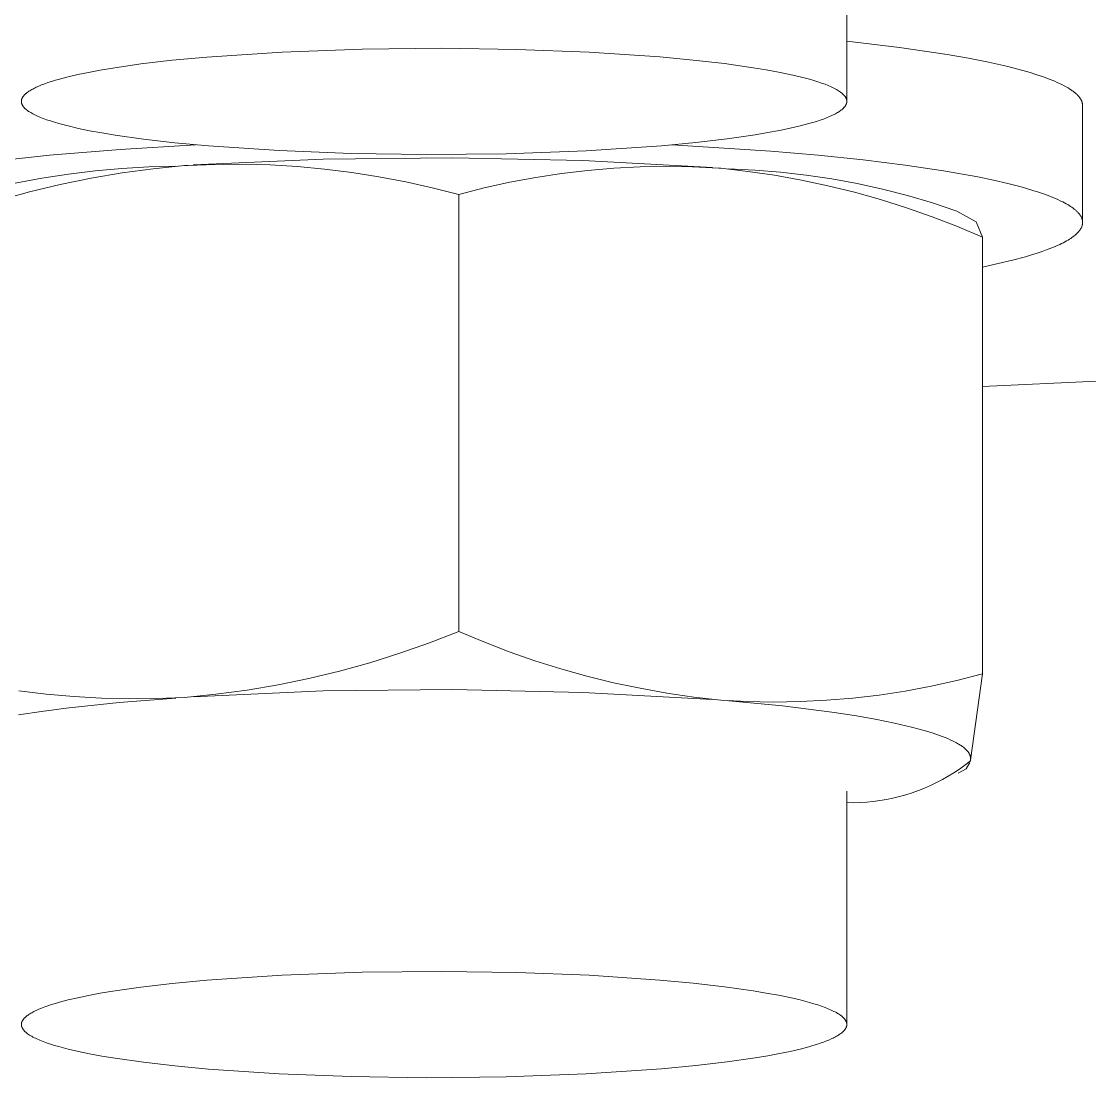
# Model space of a CAD drawing. Header units: millimetres. Extents: x -75 to 3710, y -20 to 2482.
# Drawn here: x 313.55 to 324.42, y 2292.58 to 2303.33 of the extents above; entities that cross this region are included whole.
import ezdxf

# ---------------------------------------------------------------- set-up
doc = ezdxf.new("R2010")
doc.units = ezdxf.units.MM
doc.layers.add('ZANO_R', color=7, linetype='Continuous', lineweight=0)

msp = doc.modelspace()

# ---------------------------------------------------------------- linework, layer by layer
at = {"layer": 'ZANO_R'}
for p, q in [((321.951, 2304.895), (321.951, 2302.521)), ((321.951, 2303.132), (322.489, 2303.068)), ((315.087, 2302.937), (315.437, 2302.97)), ((315.437, 2302.97), (316.204, 2303.021)), ((316.204, 2303.021), (317.019, 2303.051)), ((317.019, 2303.051), (317.83, 2303.059)), ((317.83, 2303.059), (318.593, 2303.048)), ((318.593, 2303.048), (319.328, 2303.02)), ((319.328, 2303.02), (320.048, 2302.971)), ((320.048, 2302.971), (320.389, 2302.939)), ((322.489, 2303.068), (322.973, 2302.996)), ((322.973, 2302.996), (323.191, 2302.957)), ((314.354, 2302.836), (314.483, 2302.858)), ((314.483, 2302.858), (314.768, 2302.899)), ((314.768, 2302.899), (315.087, 2302.937)), ((320.389, 2302.939), (320.707, 2302.903)), ((320.707, 2302.903), (320.998, 2302.861)), ((320.998, 2302.861), (321.131, 2302.839)), ((323.191, 2302.957), (323.393, 2302.917)), ((323.393, 2302.917), (323.576, 2302.876)), ((323.576, 2302.876), (323.741, 2302.833)), ((313.897, 2302.733), (313.938, 2302.745)), ((313.938, 2302.745), (314.027, 2302.768)), ((314.027, 2302.768), (314.126, 2302.792)), ((314.126, 2302.792), (314.235, 2302.814)), ((314.235, 2302.814), (314.354, 2302.836)), ((321.131, 2302.839), (321.256, 2302.816)), ((321.256, 2302.816), (321.371, 2302.793)), ((321.371, 2302.793), (321.476, 2302.768)), ((321.476, 2302.768), (321.571, 2302.743)), ((321.571, 2302.743), (321.615, 2302.73)), ((323.741, 2302.833), (323.816, 2302.811)), ((323.816, 2302.811), (323.886, 2302.789)), ((323.886, 2302.789), (323.952, 2302.767)), ((323.952, 2302.767), (324.012, 2302.745)), ((324.012, 2302.745), (324.067, 2302.723)), ((313.646, 2302.633), (313.656, 2302.639)), ((313.656, 2302.639), (313.667, 2302.644)), ((313.667, 2302.644), (313.678, 2302.65)), ((313.678, 2302.65), (313.69, 2302.656)), ((313.69, 2302.656), (313.702, 2302.662)), ((313.702, 2302.662), (313.729, 2302.674)), ((313.729, 2302.674), (313.757, 2302.686)), ((313.757, 2302.686), (313.789, 2302.698)), ((313.789, 2302.698), (313.822, 2302.71)), ((313.822, 2302.71), (313.858, 2302.721)), ((313.858, 2302.721), (313.897, 2302.733)), ((321.615, 2302.73), (321.656, 2302.718)), ((321.656, 2302.718), (321.694, 2302.705)), ((321.694, 2302.705), (321.73, 2302.692)), ((321.73, 2302.692), (321.763, 2302.679)), ((321.763, 2302.679), (321.793, 2302.665)), ((321.793, 2302.665), (321.807, 2302.659)), ((321.807, 2302.659), (321.82, 2302.652)), ((321.82, 2302.652), (321.833, 2302.646)), ((321.833, 2302.646), (321.845, 2302.639)), ((321.845, 2302.639), (321.857, 2302.632)), ((324.067, 2302.723), (324.093, 2302.711)), ((324.093, 2302.711), (324.117, 2302.7)), ((324.117, 2302.7), (324.141, 2302.689)), ((324.141, 2302.689), (324.163, 2302.678)), ((324.163, 2302.678), (324.183, 2302.666)), ((324.183, 2302.666), (324.203, 2302.655)), ((324.203, 2302.655), (324.221, 2302.644)), ((324.221, 2302.644), (324.238, 2302.632)), ((313.551, 2302.525), (313.552, 2302.529)), ((313.551, 2302.522), (313.551, 2302.525)), ((313.552, 2302.532), (313.553, 2302.535)), ((313.552, 2302.529), (313.552, 2302.532)), ((313.553, 2302.535), (313.554, 2302.538)), ((313.554, 2302.538), (313.555, 2302.541)), ((313.555, 2302.541), (313.556, 2302.544)), ((313.556, 2302.544), (313.557, 2302.548)), ((313.557, 2302.548), (313.559, 2302.551)), ((313.559, 2302.551), (313.56, 2302.554)), ((313.56, 2302.554), (313.562, 2302.557)), ((313.562, 2302.557), (313.564, 2302.56)), ((313.564, 2302.56), (313.566, 2302.563)), ((313.566, 2302.563), (313.568, 2302.566)), ((313.568, 2302.566), (313.57, 2302.569)), ((313.57, 2302.569), (313.572, 2302.573)), ((313.572, 2302.573), (313.575, 2302.576)), ((313.575, 2302.576), (313.577, 2302.579)), ((313.577, 2302.579), (313.58, 2302.582)), ((313.58, 2302.582), (313.583, 2302.585)), ((313.583, 2302.585), (313.586, 2302.588)), ((313.586, 2302.588), (313.589, 2302.591)), ((313.589, 2302.591), (313.592, 2302.594)), ((313.592, 2302.594), (313.596, 2302.597)), ((313.596, 2302.597), (313.599, 2302.6)), ((313.599, 2302.6), (313.603, 2302.603)), ((313.603, 2302.603), (313.611, 2302.609)), ((313.611, 2302.609), (313.619, 2302.615)), ((313.619, 2302.615), (313.627, 2302.621)), ((313.627, 2302.621), (313.636, 2302.627)), ((313.636, 2302.627), (313.646, 2302.633)), ((321.857, 2302.632), (321.867, 2302.626)), ((321.867, 2302.626), (321.877, 2302.619)), ((321.877, 2302.619), (321.887, 2302.613)), ((321.887, 2302.613), (321.891, 2302.609)), ((321.891, 2302.609), (321.896, 2302.606)), ((321.896, 2302.606), (321.9, 2302.603)), ((321.9, 2302.603), (321.904, 2302.599)), ((321.904, 2302.599), (321.907, 2302.596)), ((321.907, 2302.596), (321.911, 2302.593)), ((321.911, 2302.593), (321.915, 2302.59)), ((321.915, 2302.59), (321.918, 2302.586)), ((321.918, 2302.586), (321.921, 2302.583)), ((321.921, 2302.583), (321.924, 2302.58)), ((321.924, 2302.58), (321.927, 2302.576)), ((321.927, 2302.576), (321.93, 2302.573)), ((321.93, 2302.573), (321.932, 2302.57)), ((321.932, 2302.57), (321.934, 2302.567)), ((321.934, 2302.567), (321.937, 2302.563)), ((321.937, 2302.563), (321.939, 2302.56)), ((321.939, 2302.56), (321.941, 2302.557)), ((321.941, 2302.557), (321.942, 2302.553)), ((321.942, 2302.553), (321.944, 2302.55)), ((321.944, 2302.55), (321.945, 2302.547)), ((321.945, 2302.547), (321.947, 2302.544)), ((321.947, 2302.544), (321.948, 2302.54)), ((321.948, 2302.54), (321.949, 2302.537)), ((321.949, 2302.537), (321.949, 2302.534)), ((321.949, 2302.534), (321.95, 2302.531)), ((321.95, 2302.531), (321.951, 2302.527)), ((321.951, 2302.527), (321.951, 2302.524)), ((324.238, 2302.632), (324.246, 2302.627)), ((324.246, 2302.627), (324.254, 2302.621)), ((324.254, 2302.621), (324.262, 2302.616)), ((324.262, 2302.616), (324.269, 2302.61)), ((324.269, 2302.61), (324.275, 2302.604)), ((324.275, 2302.604), (324.282, 2302.599)), ((324.282, 2302.599), (324.288, 2302.593)), ((324.288, 2302.593), (324.294, 2302.587)), ((324.294, 2302.587), (324.3, 2302.582)), ((324.3, 2302.582), (324.305, 2302.576)), ((324.305, 2302.576), (324.31, 2302.57)), ((324.31, 2302.57), (324.315, 2302.565)), ((324.315, 2302.565), (324.319, 2302.559)), ((324.319, 2302.559), (324.323, 2302.554)), ((324.323, 2302.554), (324.325, 2302.551)), ((324.325, 2302.551), (324.327, 2302.548)), ((324.327, 2302.548), (324.329, 2302.545)), ((324.329, 2302.545), (324.331, 2302.542)), ((324.331, 2302.542), (324.333, 2302.54)), ((324.333, 2302.54), (324.334, 2302.537)), ((324.334, 2302.537), (324.336, 2302.534)), ((324.336, 2302.534), (324.337, 2302.531)), ((324.337, 2302.531), (324.338, 2302.528)), ((324.338, 2302.528), (324.34, 2302.526)), ((324.34, 2302.526), (324.341, 2302.523)), ((313.551, 2302.519), (313.551, 2302.522)), ((313.551, 2302.516), (313.551, 2302.519)), ((313.551, 2302.513), (313.551, 2302.516)), ((313.552, 2302.509), (313.551, 2302.513)), ((313.552, 2302.506), (313.552, 2302.509)), ((313.553, 2302.503), (313.552, 2302.506)), ((313.554, 2302.5), (313.553, 2302.503)), ((313.555, 2302.496), (313.554, 2302.5)), ((313.556, 2302.493), (313.555, 2302.496)), ((313.557, 2302.49), (313.556, 2302.493)), ((313.558, 2302.487), (313.557, 2302.49)), ((313.56, 2302.483), (313.558, 2302.487)), ((313.562, 2302.48), (313.56, 2302.483)), ((313.564, 2302.477), (313.562, 2302.48)), ((313.566, 2302.474), (313.564, 2302.477)), ((313.568, 2302.47), (313.566, 2302.474)), ((313.57, 2302.467), (313.568, 2302.47)), ((313.573, 2302.464), (313.57, 2302.467)), ((313.575, 2302.46), (313.573, 2302.464)), ((313.578, 2302.457), (313.575, 2302.46)), ((313.581, 2302.454), (313.578, 2302.457)), ((313.584, 2302.451), (313.581, 2302.454)), ((313.588, 2302.447), (313.584, 2302.451)), ((313.591, 2302.444), (313.588, 2302.447)), ((313.595, 2302.441), (313.591, 2302.444)), ((313.599, 2302.437), (313.595, 2302.441)), ((313.602, 2302.434), (313.599, 2302.437)), ((313.607, 2302.431), (313.602, 2302.434)), ((313.611, 2302.427), (313.607, 2302.431)), ((313.615, 2302.424), (313.611, 2302.427)), ((313.625, 2302.417), (313.615, 2302.424)), ((313.635, 2302.411), (313.625, 2302.417)), ((321.875, 2302.416), (321.866, 2302.41)), ((321.884, 2302.422), (321.875, 2302.416)), ((321.892, 2302.428), (321.884, 2302.422)), ((321.899, 2302.434), (321.892, 2302.428)), ((321.903, 2302.437), (321.899, 2302.434)), ((321.906, 2302.44), (321.903, 2302.437)), ((321.91, 2302.443), (321.906, 2302.44)), ((321.913, 2302.446), (321.91, 2302.443)), ((321.916, 2302.449), (321.913, 2302.446)), ((321.919, 2302.452), (321.916, 2302.449)), ((321.922, 2302.455), (321.919, 2302.452)), ((321.925, 2302.458), (321.922, 2302.455)), ((321.927, 2302.461), (321.925, 2302.458)), ((321.93, 2302.464), (321.927, 2302.461)), ((321.932, 2302.467), (321.93, 2302.464)), ((321.935, 2302.47), (321.932, 2302.467)), ((321.937, 2302.473), (321.935, 2302.47)), ((321.939, 2302.477), (321.937, 2302.473)), ((321.94, 2302.48), (321.939, 2302.477)), ((321.942, 2302.483), (321.94, 2302.48)), ((321.944, 2302.486), (321.942, 2302.483)), ((321.945, 2302.489), (321.944, 2302.486)), ((321.946, 2302.492), (321.945, 2302.489)), ((321.947, 2302.495), (321.946, 2302.492)), ((321.948, 2302.499), (321.947, 2302.495)), ((321.949, 2302.502), (321.948, 2302.499)), ((321.95, 2302.505), (321.949, 2302.502)), ((321.951, 2302.511), (321.95, 2302.508)), ((321.95, 2302.508), (321.95, 2302.505)), ((321.951, 2302.524), (321.951, 2302.521)), ((321.951, 2302.521), (321.951, 2302.518)), ((321.951, 2302.518), (321.951, 2302.515)), ((321.951, 2302.515), (321.951, 2302.511)), ((324.341, 2302.523), (324.342, 2302.52)), ((324.342, 2302.52), (324.343, 2302.517)), ((324.343, 2302.517), (324.344, 2302.515)), ((324.344, 2302.515), (324.345, 2302.512)), ((324.345, 2302.512), (324.346, 2302.509)), ((324.346, 2302.509), (324.347, 2302.506)), ((324.347, 2302.506), (324.348, 2302.503)), ((324.348, 2302.503), (324.348, 2302.501)), ((324.348, 2302.501), (324.349, 2302.498)), ((324.349, 2302.498), (324.349, 2302.495)), ((324.349, 2302.495), (324.35, 2302.492)), ((324.35, 2302.492), (324.35, 2302.49)), ((324.35, 2302.49), (324.351, 2302.487)), ((324.351, 2302.487), (324.351, 2302.484)), ((324.351, 2302.484), (324.351, 2302.481)), ((324.351, 2302.481), (324.351, 2302.479)), ((324.351, 2302.479), (324.351, 2302.476)), ((324.351, 2302.476), (324.351, 2301.29)), ((313.646, 2302.404), (313.635, 2302.411)), ((313.657, 2302.398), (313.646, 2302.404)), ((313.669, 2302.391), (313.657, 2302.398)), ((313.682, 2302.384), (313.669, 2302.391)), ((313.695, 2302.378), (313.682, 2302.384)), ((313.709, 2302.371), (313.695, 2302.378)), ((313.74, 2302.358), (313.709, 2302.371)), ((313.773, 2302.345), (313.74, 2302.358)), ((313.808, 2302.332), (313.773, 2302.345)), ((313.846, 2302.319), (313.808, 2302.332)), ((313.887, 2302.306), (313.846, 2302.319)), ((321.644, 2302.315), (321.606, 2302.303)), ((321.68, 2302.327), (321.644, 2302.315)), ((321.714, 2302.339), (321.68, 2302.327)), ((321.745, 2302.351), (321.714, 2302.339)), ((321.774, 2302.363), (321.745, 2302.351)), ((321.8, 2302.375), (321.774, 2302.363)), ((321.812, 2302.381), (321.8, 2302.375)), ((321.824, 2302.386), (321.812, 2302.381)), ((321.835, 2302.392), (321.824, 2302.386)), ((321.846, 2302.398), (321.835, 2302.392)), ((321.856, 2302.404), (321.846, 2302.398)), ((321.866, 2302.41), (321.856, 2302.404)), ((313.931, 2302.294), (313.887, 2302.306)), ((314.026, 2302.269), (313.931, 2302.294)), ((314.131, 2302.244), (314.026, 2302.269)), ((314.246, 2302.22), (314.131, 2302.244)), ((314.371, 2302.197), (314.246, 2302.22)), ((321.148, 2302.2), (321.02, 2302.179)), ((321.267, 2302.222), (321.148, 2302.2)), ((321.376, 2302.245), (321.267, 2302.222)), ((321.475, 2302.268), (321.376, 2302.245)), ((321.565, 2302.292), (321.475, 2302.268)), ((321.606, 2302.303), (321.565, 2302.292)), ((314.504, 2302.175), (314.371, 2302.197)), ((314.795, 2302.134), (314.504, 2302.175)), ((315.113, 2302.097), (314.795, 2302.134)), ((315.454, 2302.066), (315.113, 2302.097)), ((320.415, 2302.1), (320.065, 2302.067)), ((320.734, 2302.138), (320.415, 2302.1)), ((321.02, 2302.179), (320.734, 2302.138)), ((313.839, 2301.971), (314.558, 2302.03)), ((314.558, 2302.03), (315.327, 2302.077)), ((316.175, 2302.017), (315.454, 2302.066)), ((316.909, 2301.988), (316.175, 2302.017)), ((317.672, 2301.978), (316.909, 2301.988)), ((318.483, 2301.986), (317.672, 2301.978)), ((319.298, 2302.015), (318.483, 2301.986)), ((320.065, 2302.067), (319.298, 2302.015)), ((320.175, 2302.077), (321.178, 2302.012)), ((321.178, 2302.012), (321.659, 2301.971)), ((313.187, 2301.9), (313.839, 2301.971)), ((315.247, 2301.867), (315.525, 2301.877)), ((316.621, 2301.93), (315.301, 2301.871)), ((315.525, 2301.877), (315.804, 2301.878)), ((315.804, 2301.878), (316.082, 2301.871)), ((317.943, 2301.945), (316.621, 2301.93)), ((319.264, 2301.917), (317.943, 2301.945)), ((320.583, 2301.844), (319.264, 2301.917)), ((321.659, 2301.971), (322.116, 2301.924)), ((322.116, 2301.924), (322.544, 2301.87)), ((314.03, 2301.778), (313.759, 2301.736)), ((314.302, 2301.811), (314.03, 2301.778)), ((314.26, 2301.737), (314.576, 2301.791)), ((314.575, 2301.835), (314.302, 2301.811)), ((314.849, 2301.851), (314.575, 2301.835)), ((314.576, 2301.791), (314.893, 2301.833)), ((315.123, 2301.859), (314.849, 2301.851)), ((314.893, 2301.833), (315.212, 2301.865)), ((315.212, 2301.865), (315.247, 2301.867)), ((316.082, 2301.871), (316.36, 2301.854)), ((316.36, 2301.854), (316.637, 2301.828)), ((316.637, 2301.828), (316.913, 2301.794)), ((316.913, 2301.794), (317.188, 2301.751)), ((319.049, 2301.784), (318.785, 2301.744)), ((319.315, 2301.816), (319.049, 2301.784)), ((319.581, 2301.838), (319.315, 2301.816)), ((319.848, 2301.852), (319.581, 2301.838)), ((320.115, 2301.856), (319.848, 2301.852)), ((320.382, 2301.852), (320.115, 2301.856)), ((320.649, 2301.838), (320.382, 2301.852)), ((320.668, 2301.837), (320.649, 2301.838)), ((320.943, 2301.806), (320.668, 2301.837)), ((321.015, 2301.818), (320.752, 2301.83)), ((321.216, 2301.766), (320.943, 2301.806)), ((321.277, 2301.798), (321.015, 2301.818)), ((321.489, 2301.717), (321.216, 2301.766)), ((321.539, 2301.768), (321.277, 2301.798)), ((321.799, 2301.729), (321.539, 2301.768)), ((322.544, 2301.87), (322.936, 2301.812)), ((322.936, 2301.812), (323.286, 2301.749)), ((313.759, 2301.736), (313.489, 2301.686)), ((313.635, 2301.598), (313.947, 2301.673)), ((313.947, 2301.673), (314.26, 2301.737)), ((317.188, 2301.751), (317.462, 2301.7)), ((317.462, 2301.7), (317.733, 2301.639)), ((318.522, 2301.695), (318.262, 2301.637)), ((318.785, 2301.744), (318.522, 2301.695)), ((321.759, 2301.659), (321.489, 2301.717)), ((322.028, 2301.593), (321.759, 2301.659)), ((322.058, 2301.681), (321.799, 2301.729)), ((322.315, 2301.624), (322.058, 2301.681)), ((323.286, 2301.749), (323.444, 2301.716)), ((323.444, 2301.716), (323.59, 2301.682)), ((323.59, 2301.682), (323.724, 2301.648)), ((313.327, 2301.512), (313.635, 2301.598)), ((317.733, 2301.639), (318.003, 2301.57)), ((318.262, 2301.637), (318.003, 2301.57)), ((318.003, 2301.57), (318.003, 2297.123)), ((322.295, 2301.519), (322.028, 2301.593)), ((322.569, 2301.559), (322.315, 2301.624)), ((322.822, 2301.484), (322.569, 2301.559)), ((323.724, 2301.648), (323.845, 2301.612)), ((323.845, 2301.612), (323.901, 2301.595)), ((323.901, 2301.595), (323.953, 2301.577)), ((323.953, 2301.577), (324.002, 2301.559)), ((324.002, 2301.559), (324.048, 2301.541)), ((322.559, 2301.436), (322.295, 2301.519)), ((323.071, 2301.401), (322.822, 2301.484)), ((324.048, 2301.541), (324.091, 2301.522)), ((324.091, 2301.522), (324.13, 2301.504)), ((324.13, 2301.504), (324.148, 2301.495)), ((324.148, 2301.495), (324.166, 2301.486)), ((324.166, 2301.486), (324.183, 2301.477)), ((324.183, 2301.477), (324.199, 2301.468)), ((324.199, 2301.468), (324.214, 2301.458)), ((324.214, 2301.458), (324.228, 2301.449)), ((324.228, 2301.449), (324.242, 2301.44)), ((324.242, 2301.44), (324.254, 2301.431)), ((322.82, 2301.344), (322.559, 2301.436)), ((323.078, 2301.244), (322.82, 2301.344)), ((323.266, 2301.292), (323.071, 2301.401)), ((324.254, 2301.431), (324.266, 2301.422)), ((324.266, 2301.422), (324.272, 2301.417)), ((324.272, 2301.417), (324.277, 2301.413)), ((324.277, 2301.413), (324.282, 2301.408)), ((324.282, 2301.408), (324.288, 2301.404)), ((324.288, 2301.404), (324.292, 2301.399)), ((324.292, 2301.399), (324.297, 2301.394)), ((324.297, 2301.394), (324.302, 2301.39)), ((324.302, 2301.39), (324.306, 2301.385)), ((324.306, 2301.385), (324.31, 2301.381)), ((324.31, 2301.381), (324.314, 2301.376)), ((324.314, 2301.376), (324.317, 2301.372)), ((324.317, 2301.372), (324.321, 2301.367)), ((324.321, 2301.367), (324.324, 2301.363)), ((324.324, 2301.363), (324.327, 2301.358)), ((324.327, 2301.358), (324.33, 2301.354)), ((324.33, 2301.354), (324.333, 2301.349)), ((324.333, 2301.349), (324.335, 2301.345)), ((324.335, 2301.345), (324.338, 2301.34)), ((324.338, 2301.34), (324.34, 2301.335)), ((324.34, 2301.335), (324.342, 2301.331)), ((324.342, 2301.331), (324.344, 2301.326)), ((323.333, 2301.137), (323.078, 2301.244)), ((323.333, 2301.137), (323.266, 2301.292)), ((324.331, 2301.22), (324.329, 2301.216)), ((324.334, 2301.225), (324.331, 2301.22)), ((324.336, 2301.229), (324.334, 2301.225)), ((324.338, 2301.233), (324.336, 2301.229)), ((324.34, 2301.238), (324.338, 2301.233)), ((324.342, 2301.242), (324.34, 2301.238)), ((324.344, 2301.246), (324.342, 2301.242)), ((324.344, 2301.326), (324.345, 2301.322)), ((324.345, 2301.251), (324.344, 2301.246)), ((324.345, 2301.322), (324.347, 2301.317)), ((324.347, 2301.255), (324.345, 2301.251)), ((324.347, 2301.317), (324.348, 2301.313)), ((324.348, 2301.26), (324.347, 2301.255)), ((324.348, 2301.313), (324.349, 2301.309)), ((324.349, 2301.264), (324.348, 2301.26)), ((324.349, 2301.309), (324.35, 2301.304)), ((324.35, 2301.268), (324.349, 2301.264)), ((324.35, 2301.304), (324.35, 2301.3)), ((324.35, 2301.3), (324.351, 2301.295)), ((324.351, 2301.277), (324.35, 2301.273)), ((324.35, 2301.273), (324.35, 2301.268)), ((324.351, 2301.295), (324.351, 2301.291)), ((324.351, 2301.291), (324.351, 2301.286)), ((324.351, 2301.286), (324.351, 2301.282)), ((324.351, 2301.282), (324.351, 2301.277)), ((323.333, 2296.689), (323.333, 2301.137)), ((324.217, 2301.116), (324.203, 2301.107)), ((324.23, 2301.124), (324.217, 2301.116)), ((324.242, 2301.132), (324.23, 2301.124)), ((324.253, 2301.14), (324.242, 2301.132)), ((324.264, 2301.148), (324.253, 2301.14)), ((324.274, 2301.157), (324.264, 2301.148)), ((324.284, 2301.165), (324.274, 2301.157)), ((324.289, 2301.169), (324.284, 2301.165)), ((324.293, 2301.173), (324.289, 2301.169)), ((324.297, 2301.178), (324.293, 2301.173)), ((324.301, 2301.182), (324.297, 2301.178)), ((324.305, 2301.186), (324.301, 2301.182)), ((324.309, 2301.19), (324.305, 2301.186)), ((324.313, 2301.195), (324.309, 2301.19)), ((324.316, 2301.199), (324.313, 2301.195)), ((324.32, 2301.203), (324.316, 2301.199)), ((324.323, 2301.207), (324.32, 2301.203)), ((324.326, 2301.212), (324.323, 2301.207)), ((324.329, 2301.216), (324.326, 2301.212)), ((323.99, 2301.009), (323.94, 2300.991)), ((324.036, 2301.026), (323.99, 2301.009)), ((324.079, 2301.044), (324.036, 2301.026)), ((324.118, 2301.062), (324.079, 2301.044)), ((324.137, 2301.071), (324.118, 2301.062)), ((324.155, 2301.08), (324.137, 2301.071)), ((324.171, 2301.089), (324.155, 2301.08)), ((324.188, 2301.098), (324.171, 2301.089)), ((324.203, 2301.107), (324.188, 2301.098)), ((323.639, 2300.902), (323.493, 2300.867)), ((323.77, 2300.937), (323.639, 2300.902)), ((323.83, 2300.955), (323.77, 2300.937)), ((323.887, 2300.973), (323.83, 2300.955)), ((323.94, 2300.991), (323.887, 2300.973)), ((323.493, 2300.867), (323.333, 2300.832)), ((324.494, 2299.671), (323.333, 2299.617)), ((318.003, 2297.123), (317.705, 2297.006)), ((318.003, 2297.123), (318.258, 2297.015)), ((317.705, 2297.006), (317.403, 2296.9)), ((318.258, 2297.015), (318.516, 2296.915)), ((317.403, 2296.9), (317.097, 2296.803)), ((318.516, 2296.915), (318.777, 2296.824)), ((317.097, 2296.803), (316.789, 2296.718)), ((318.777, 2296.824), (319.041, 2296.741)), ((316.789, 2296.718), (316.477, 2296.643)), ((319.041, 2296.741), (319.307, 2296.666)), ((319.307, 2296.666), (319.576, 2296.6)), ((323.072, 2296.622), (323.333, 2296.689)), ((323.333, 2296.689), (323.211, 2295.813)), ((316.164, 2296.578), (315.848, 2296.525)), ((316.477, 2296.643), (316.164, 2296.578)), ((319.576, 2296.6), (319.847, 2296.543)), ((322.545, 2296.515), (322.809, 2296.564)), ((322.809, 2296.564), (323.072, 2296.622)), ((313.805, 2296.485), (313.525, 2296.519)), ((314.085, 2296.46), (313.805, 2296.485)), ((314.367, 2296.444), (314.085, 2296.46)), ((314.649, 2296.437), (314.367, 2296.444)), ((315.123, 2296.444), (314.547, 2296.397)), ((314.93, 2296.439), (314.649, 2296.437)), ((315.212, 2296.451), (314.93, 2296.439)), ((315.531, 2296.482), (315.212, 2296.451)), ((316.621, 2296.516), (315.301, 2296.456)), ((315.848, 2296.525), (315.531, 2296.482)), ((317.943, 2296.531), (316.621, 2296.516)), ((319.264, 2296.502), (317.943, 2296.531)), ((320.583, 2296.429), (319.264, 2296.502)), ((319.847, 2296.543), (320.119, 2296.494)), ((320.119, 2296.494), (320.393, 2296.454)), ((320.393, 2296.454), (320.668, 2296.422)), ((321.743, 2296.421), (322.011, 2296.443)), ((322.011, 2296.443), (322.279, 2296.474)), ((322.279, 2296.474), (322.545, 2296.515)), ((314.008, 2296.34), (313.757, 2296.308)), ((314.547, 2296.397), (314.008, 2296.34)), ((320.668, 2296.422), (320.936, 2296.408)), ((321.298, 2296.363), (320.752, 2296.415)), ((320.936, 2296.408), (321.205, 2296.403)), ((321.205, 2296.403), (321.475, 2296.408)), ((321.8, 2296.3), (321.298, 2296.363)), ((321.475, 2296.408), (321.743, 2296.421)), ((313.757, 2296.308), (313.523, 2296.273)), ((322.029, 2296.265), (321.8, 2296.3)), ((322.241, 2296.228), (322.029, 2296.265)), ((322.435, 2296.189), (322.241, 2296.228)), ((322.61, 2296.149), (322.435, 2296.189)), ((322.689, 2296.128), (322.61, 2296.149)), ((322.763, 2296.107), (322.689, 2296.128)), ((322.831, 2296.086), (322.763, 2296.107)), ((322.894, 2296.064), (322.831, 2296.086)), ((322.923, 2296.053), (322.894, 2296.064)), ((322.951, 2296.042), (322.923, 2296.053)), ((322.978, 2296.031), (322.951, 2296.042)), ((323.003, 2296.02), (322.978, 2296.031)), ((323.026, 2296.009), (323.003, 2296.02)), ((323.048, 2295.998), (323.026, 2296.009)), ((323.069, 2295.987), (323.048, 2295.998)), ((323.088, 2295.976), (323.069, 2295.987)), ((323.097, 2295.971), (323.088, 2295.976)), ((323.106, 2295.965), (323.097, 2295.971)), ((323.115, 2295.96), (323.106, 2295.965)), ((323.123, 2295.954), (323.115, 2295.96)), ((323.13, 2295.949), (323.123, 2295.954)), ((323.138, 2295.943), (323.13, 2295.949)), ((323.145, 2295.937), (323.138, 2295.943)), ((323.151, 2295.932), (323.145, 2295.937)), ((323.157, 2295.926), (323.151, 2295.932)), ((323.163, 2295.921), (323.157, 2295.926)), ((323.169, 2295.915), (323.163, 2295.921)), ((323.174, 2295.91), (323.169, 2295.915)), ((323.177, 2295.907), (323.174, 2295.91)), ((323.179, 2295.904), (323.177, 2295.907)), ((323.181, 2295.901), (323.179, 2295.904)), ((323.184, 2295.899), (323.181, 2295.901)), ((323.186, 2295.896), (323.184, 2295.899)), ((323.188, 2295.893), (323.186, 2295.896)), ((323.153, 2295.759), (323.207, 2295.8)), ((323.166, 2295.722), (323.203, 2295.788)), ((323.19, 2295.89), (323.188, 2295.893)), ((323.192, 2295.887), (323.19, 2295.89)), ((323.193, 2295.885), (323.192, 2295.887)), ((323.195, 2295.882), (323.193, 2295.885)), ((323.197, 2295.879), (323.195, 2295.882)), ((323.198, 2295.876), (323.197, 2295.879)), ((323.2, 2295.874), (323.198, 2295.876)), ((323.201, 2295.871), (323.2, 2295.874)), ((323.202, 2295.868), (323.201, 2295.871)), ((323.203, 2295.865), (323.202, 2295.868)), ((323.204, 2295.863), (323.203, 2295.865)), ((323.205, 2295.86), (323.204, 2295.863)), ((323.206, 2295.857), (323.205, 2295.86)), ((323.207, 2295.854), (323.206, 2295.857)), ((323.208, 2295.852), (323.207, 2295.854)), ((323.207, 2295.8), (323.208, 2295.803)), ((323.209, 2295.849), (323.208, 2295.852)), ((323.208, 2295.805), (323.209, 2295.808)), ((323.208, 2295.803), (323.208, 2295.805)), ((323.209, 2295.846), (323.209, 2295.849)), ((323.21, 2295.843), (323.209, 2295.846)), ((323.209, 2295.811), (323.21, 2295.813)), ((323.209, 2295.808), (323.209, 2295.811)), ((323.21, 2295.841), (323.21, 2295.843)), ((323.211, 2295.838), (323.21, 2295.841)), ((323.21, 2295.816), (323.211, 2295.819)), ((323.21, 2295.813), (323.21, 2295.816)), ((323.211, 2295.835), (323.211, 2295.838)), ((323.211, 2295.832), (323.211, 2295.835)), ((323.211, 2295.83), (323.211, 2295.832)), ((323.211, 2295.827), (323.211, 2295.83)), ((323.211, 2295.824), (323.211, 2295.827)), ((323.211, 2295.822), (323.211, 2295.824)), ((323.211, 2295.819), (323.211, 2295.822)), ((322.984, 2295.647), (323.042, 2295.682)), ((323.042, 2295.682), (323.098, 2295.72)), ((323.085, 2295.678), (323.166, 2295.722)), ((323.098, 2295.72), (323.153, 2295.759)), ((322.804, 2295.554), (322.865, 2295.583)), ((322.865, 2295.583), (322.925, 2295.614)), ((322.925, 2295.614), (322.984, 2295.647)), ((321.951, 2295.497), (321.951, 2293.123)), ((322.486, 2295.441), (322.551, 2295.459)), ((322.551, 2295.459), (322.616, 2295.479)), ((322.616, 2295.479), (322.68, 2295.502)), ((322.68, 2295.502), (322.742, 2295.527)), ((322.742, 2295.527), (322.804, 2295.554)), ((321.951, 2295.379), (322.019, 2295.378)), ((322.019, 2295.378), (322.086, 2295.38)), ((322.086, 2295.38), (322.154, 2295.384)), ((322.154, 2295.384), (322.221, 2295.391)), ((322.221, 2295.391), (322.288, 2295.4)), ((322.288, 2295.4), (322.354, 2295.411)), ((322.354, 2295.411), (322.421, 2295.425)), ((322.421, 2295.425), (322.486, 2295.441)), ((315.437, 2293.572), (316.204, 2293.623)), ((316.204, 2293.623), (317.019, 2293.653)), ((317.019, 2293.653), (317.83, 2293.661)), ((317.83, 2293.661), (318.593, 2293.65)), ((318.593, 2293.65), (319.328, 2293.622)), ((319.328, 2293.622), (320.048, 2293.573)), ((314.768, 2293.501), (315.087, 2293.538)), ((315.087, 2293.538), (315.437, 2293.572)), ((320.048, 2293.573), (320.389, 2293.541)), ((320.389, 2293.541), (320.707, 2293.505)), ((320.707, 2293.505), (320.998, 2293.463)), ((314.027, 2293.37), (314.126, 2293.393)), ((314.126, 2293.393), (314.235, 2293.416)), ((314.235, 2293.416), (314.354, 2293.438)), ((314.354, 2293.438), (314.483, 2293.46)), ((314.483, 2293.46), (314.768, 2293.501)), ((320.998, 2293.463), (321.131, 2293.441)), ((321.131, 2293.441), (321.256, 2293.418)), ((321.256, 2293.418), (321.371, 2293.395)), ((321.371, 2293.395), (321.476, 2293.37)), ((313.729, 2293.276), (313.757, 2293.288)), ((313.757, 2293.288), (313.789, 2293.3)), ((313.789, 2293.3), (313.822, 2293.311)), ((313.822, 2293.311), (313.858, 2293.323)), ((313.858, 2293.323), (313.897, 2293.335)), ((313.897, 2293.335), (313.938, 2293.347)), ((313.938, 2293.347), (314.027, 2293.37)), ((321.476, 2293.37), (321.571, 2293.345)), ((321.571, 2293.345), (321.615, 2293.332)), ((321.615, 2293.332), (321.656, 2293.32)), ((321.656, 2293.32), (321.694, 2293.307)), ((321.694, 2293.307), (321.73, 2293.294)), ((321.73, 2293.294), (321.763, 2293.281)), ((313.572, 2293.174), (313.575, 2293.178)), ((313.575, 2293.178), (313.577, 2293.181)), ((313.577, 2293.181), (313.58, 2293.184)), ((313.58, 2293.184), (313.583, 2293.187)), ((313.583, 2293.187), (313.586, 2293.19)), ((313.586, 2293.19), (313.589, 2293.193)), ((313.589, 2293.193), (313.592, 2293.196)), ((313.592, 2293.196), (313.596, 2293.199)), ((313.596, 2293.199), (313.599, 2293.202)), ((313.599, 2293.202), (313.603, 2293.205)), ((313.603, 2293.205), (313.611, 2293.211)), ((313.611, 2293.211), (313.619, 2293.217)), ((313.619, 2293.217), (313.627, 2293.223)), ((313.627, 2293.223), (313.636, 2293.229)), ((313.636, 2293.229), (313.646, 2293.235)), ((313.646, 2293.235), (313.656, 2293.24)), ((313.656, 2293.24), (313.667, 2293.246)), ((313.667, 2293.246), (313.678, 2293.252)), ((313.678, 2293.252), (313.69, 2293.258)), ((313.69, 2293.258), (313.702, 2293.264)), ((313.702, 2293.264), (313.729, 2293.276)), ((321.763, 2293.281), (321.793, 2293.267)), ((321.793, 2293.267), (321.807, 2293.261)), ((321.807, 2293.261), (321.82, 2293.254)), ((321.82, 2293.254), (321.833, 2293.248)), ((321.833, 2293.248), (321.845, 2293.241)), ((321.845, 2293.241), (321.857, 2293.234)), ((321.857, 2293.234), (321.867, 2293.228)), ((321.867, 2293.228), (321.877, 2293.221)), ((321.877, 2293.221), (321.887, 2293.215)), ((321.887, 2293.215), (321.891, 2293.211)), ((321.891, 2293.211), (321.896, 2293.208)), ((321.896, 2293.208), (321.9, 2293.205)), ((321.9, 2293.205), (321.904, 2293.201)), ((321.904, 2293.201), (321.907, 2293.198)), ((321.907, 2293.198), (321.911, 2293.195)), ((321.911, 2293.195), (321.915, 2293.191)), ((321.915, 2293.191), (321.918, 2293.188)), ((321.918, 2293.188), (321.921, 2293.185)), ((321.921, 2293.185), (321.924, 2293.182)), ((321.924, 2293.182), (321.927, 2293.178)), ((321.927, 2293.178), (321.93, 2293.175)), ((313.551, 2293.127), (313.552, 2293.13)), ((313.551, 2293.124), (313.551, 2293.127)), ((313.551, 2293.121), (313.551, 2293.124)), ((313.551, 2293.118), (313.551, 2293.121)), ((313.551, 2293.114), (313.551, 2293.118)), ((313.552, 2293.111), (313.551, 2293.114)), ((313.552, 2293.134), (313.553, 2293.137)), ((313.552, 2293.13), (313.552, 2293.134)), ((313.552, 2293.108), (313.552, 2293.111)), ((313.553, 2293.105), (313.552, 2293.108)), ((313.553, 2293.137), (313.554, 2293.14)), ((313.554, 2293.101), (313.553, 2293.105)), ((313.554, 2293.14), (313.555, 2293.143)), ((313.555, 2293.098), (313.554, 2293.101)), ((313.555, 2293.143), (313.556, 2293.146)), ((313.556, 2293.095), (313.555, 2293.098)), ((313.556, 2293.146), (313.557, 2293.149)), ((313.557, 2293.092), (313.556, 2293.095)), ((313.557, 2293.149), (313.559, 2293.153)), ((313.558, 2293.088), (313.557, 2293.092)), ((313.56, 2293.085), (313.558, 2293.088)), ((313.559, 2293.153), (313.56, 2293.156)), ((313.56, 2293.156), (313.562, 2293.159)), ((313.562, 2293.082), (313.56, 2293.085)), ((313.562, 2293.159), (313.564, 2293.162)), ((313.564, 2293.079), (313.562, 2293.082)), ((313.564, 2293.162), (313.566, 2293.165)), ((313.566, 2293.075), (313.564, 2293.079)), ((313.566, 2293.165), (313.568, 2293.168)), ((313.568, 2293.072), (313.566, 2293.075)), ((313.568, 2293.168), (313.57, 2293.171)), ((313.57, 2293.069), (313.568, 2293.072)), ((313.57, 2293.171), (313.572, 2293.174)), ((313.573, 2293.066), (313.57, 2293.069)), ((321.93, 2293.175), (321.932, 2293.172)), ((321.932, 2293.069), (321.93, 2293.066)), ((321.932, 2293.172), (321.934, 2293.168)), ((321.935, 2293.072), (321.932, 2293.069)), ((321.934, 2293.168), (321.937, 2293.165)), ((321.937, 2293.075), (321.935, 2293.072)), ((321.937, 2293.165), (321.939, 2293.162)), ((321.939, 2293.079), (321.937, 2293.075)), ((321.939, 2293.162), (321.941, 2293.159)), ((321.94, 2293.082), (321.939, 2293.079)), ((321.942, 2293.085), (321.94, 2293.082)), ((321.941, 2293.159), (321.942, 2293.155)), ((321.942, 2293.155), (321.944, 2293.152)), ((321.944, 2293.088), (321.942, 2293.085)), ((321.944, 2293.152), (321.945, 2293.149)), ((321.945, 2293.091), (321.944, 2293.088)), ((321.945, 2293.149), (321.947, 2293.146)), ((321.946, 2293.094), (321.945, 2293.091)), ((321.947, 2293.097), (321.946, 2293.094)), ((321.947, 2293.146), (321.948, 2293.142)), ((321.948, 2293.101), (321.947, 2293.097)), ((321.948, 2293.142), (321.949, 2293.139)), ((321.949, 2293.104), (321.948, 2293.101)), ((321.949, 2293.139), (321.949, 2293.136)), ((321.949, 2293.136), (321.95, 2293.133)), ((321.95, 2293.107), (321.949, 2293.104)), ((321.95, 2293.133), (321.951, 2293.129)), ((321.951, 2293.113), (321.95, 2293.11)), ((321.95, 2293.11), (321.95, 2293.107)), ((321.951, 2293.129), (321.951, 2293.126)), ((321.951, 2293.126), (321.951, 2293.123)), ((321.951, 2293.123), (321.951, 2293.12)), ((321.951, 2293.12), (321.951, 2293.116)), ((321.951, 2293.116), (321.951, 2293.113)), ((313.575, 2293.062), (313.573, 2293.066)), ((313.578, 2293.059), (313.575, 2293.062)), ((313.581, 2293.056), (313.578, 2293.059)), ((313.584, 2293.052), (313.581, 2293.056)), ((313.588, 2293.049), (313.584, 2293.052)), ((313.591, 2293.046), (313.588, 2293.049)), ((313.595, 2293.043), (313.591, 2293.046)), ((313.599, 2293.039), (313.595, 2293.043)), ((313.602, 2293.036), (313.599, 2293.039)), ((313.607, 2293.033), (313.602, 2293.036)), ((313.611, 2293.029), (313.607, 2293.033)), ((313.615, 2293.026), (313.611, 2293.029)), ((313.625, 2293.019), (313.615, 2293.026)), ((313.635, 2293.013), (313.625, 2293.019)), ((313.646, 2293.006), (313.635, 2293.013)), ((313.657, 2293), (313.646, 2293.006)), ((313.669, 2292.993), (313.657, 2293)), ((313.682, 2292.986), (313.669, 2292.993)), ((313.695, 2292.98), (313.682, 2292.986)), ((313.709, 2292.973), (313.695, 2292.98)), ((313.74, 2292.96), (313.709, 2292.973)), ((313.773, 2292.947), (313.74, 2292.96)), ((321.774, 2292.965), (321.745, 2292.953)), ((321.8, 2292.977), (321.774, 2292.965)), ((321.812, 2292.982), (321.8, 2292.977)), ((321.824, 2292.988), (321.812, 2292.982)), ((321.835, 2292.994), (321.824, 2292.988)), ((321.846, 2293), (321.835, 2292.994)), ((321.856, 2293.006), (321.846, 2293)), ((321.866, 2293.012), (321.856, 2293.006)), ((321.875, 2293.018), (321.866, 2293.012)), ((321.884, 2293.024), (321.875, 2293.018)), ((321.892, 2293.03), (321.884, 2293.024)), ((321.899, 2293.036), (321.892, 2293.03)), ((321.903, 2293.039), (321.899, 2293.036)), ((321.906, 2293.042), (321.903, 2293.039)), ((321.91, 2293.045), (321.906, 2293.042)), ((321.913, 2293.048), (321.91, 2293.045)), ((321.916, 2293.051), (321.913, 2293.048)), ((321.919, 2293.054), (321.916, 2293.051)), ((321.922, 2293.057), (321.919, 2293.054)), ((321.925, 2293.06), (321.922, 2293.057)), ((321.927, 2293.063), (321.925, 2293.06)), ((321.93, 2293.066), (321.927, 2293.063)), ((313.808, 2292.934), (313.773, 2292.947)), ((313.846, 2292.921), (313.808, 2292.934)), ((313.887, 2292.908), (313.846, 2292.921)), ((313.931, 2292.895), (313.887, 2292.908)), ((314.026, 2292.87), (313.931, 2292.895)), ((314.131, 2292.846), (314.026, 2292.87)), ((321.475, 2292.87), (321.376, 2292.847)), ((321.565, 2292.894), (321.475, 2292.87)), ((321.606, 2292.905), (321.565, 2292.894)), ((321.644, 2292.917), (321.606, 2292.905)), ((321.68, 2292.929), (321.644, 2292.917)), ((321.714, 2292.941), (321.68, 2292.929)), ((321.745, 2292.953), (321.714, 2292.941)), ((314.246, 2292.822), (314.131, 2292.846)), ((314.371, 2292.799), (314.246, 2292.822)), ((314.504, 2292.777), (314.371, 2292.799)), ((314.795, 2292.736), (314.504, 2292.777)), ((321.02, 2292.781), (320.734, 2292.74)), ((321.148, 2292.802), (321.02, 2292.781)), ((321.267, 2292.824), (321.148, 2292.802)), ((321.376, 2292.847), (321.267, 2292.824)), ((315.113, 2292.699), (314.795, 2292.736)), ((315.454, 2292.667), (315.113, 2292.699)), ((316.175, 2292.619), (315.454, 2292.667)), ((320.065, 2292.669), (319.298, 2292.617)), ((320.415, 2292.702), (320.065, 2292.669)), ((320.734, 2292.74), (320.415, 2292.702)), ((316.909, 2292.59), (316.175, 2292.619)), ((317.672, 2292.579), (316.909, 2292.59)), ((318.483, 2292.588), (317.672, 2292.579)), ((319.298, 2292.617), (318.483, 2292.588))]:
    msp.add_line(p, q, dxfattribs=at)

doc.saveas('drawing.dxf')
